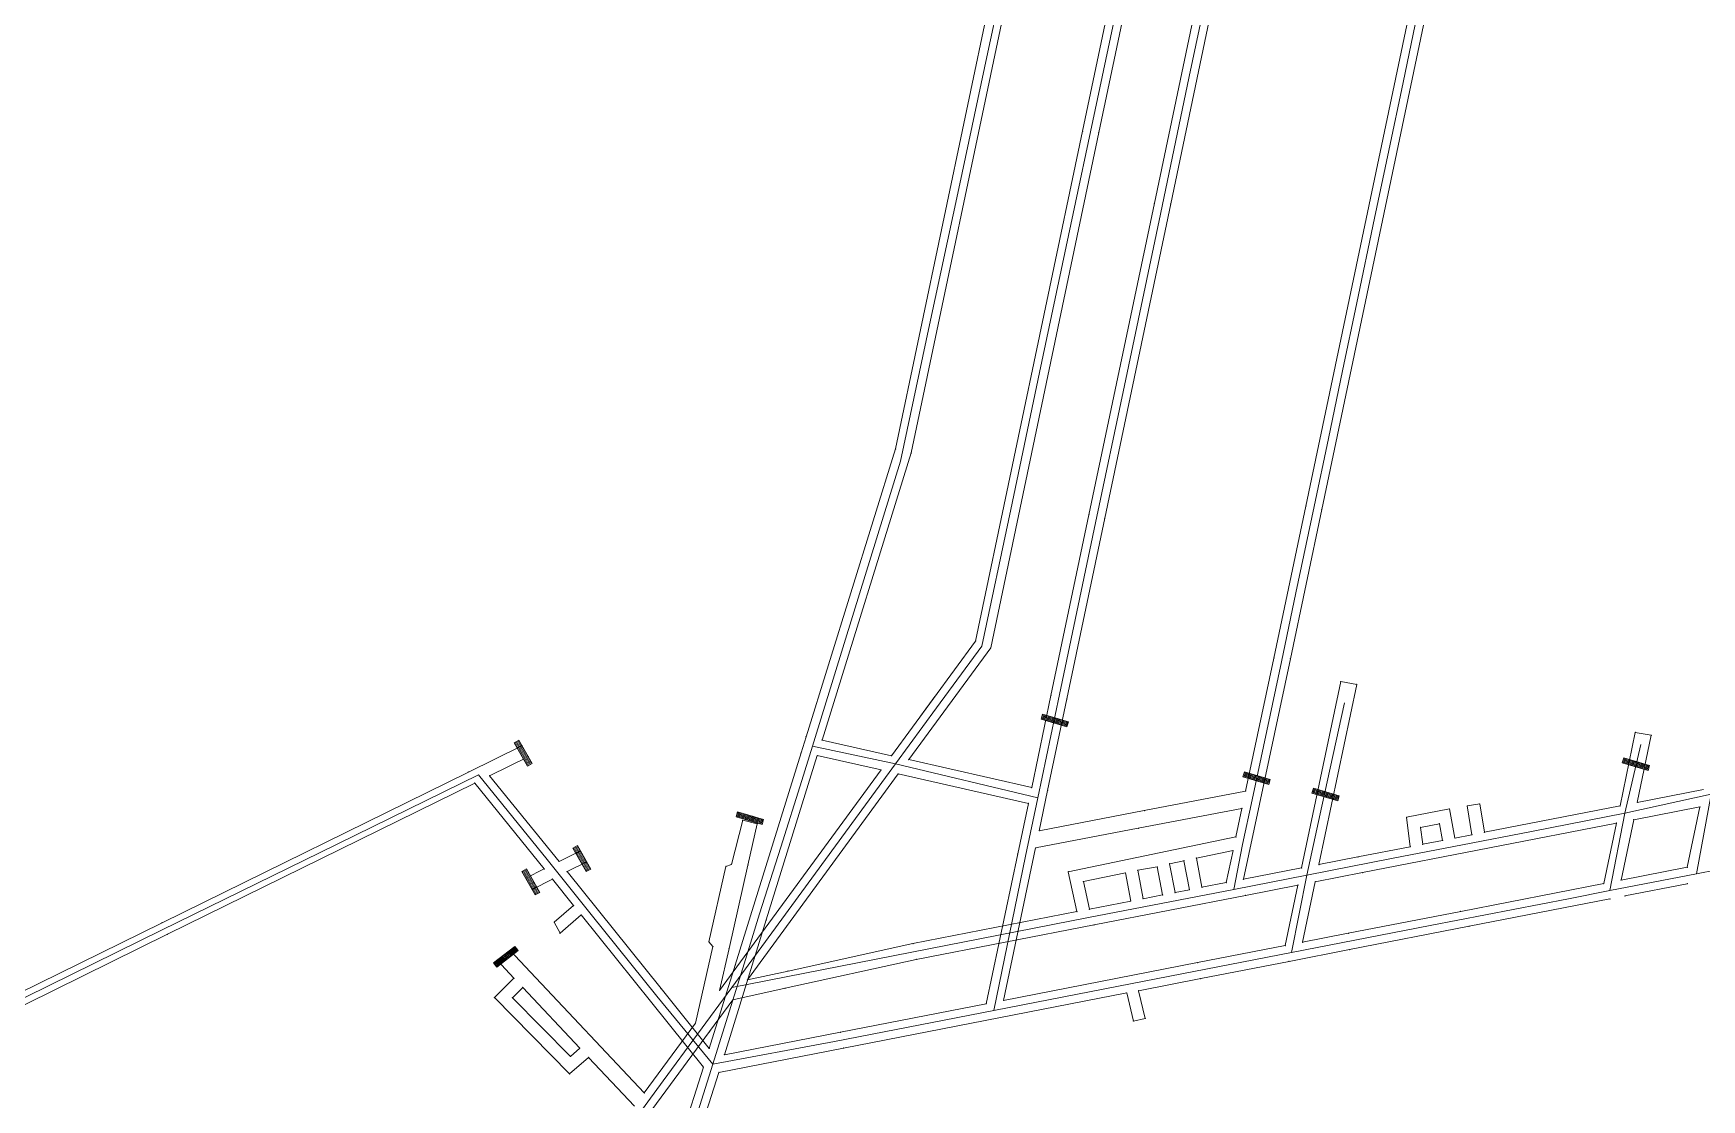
# Model space of a CAD drawing. Header units: metres. Extents: x 452813 to 454404, y 4394134 to 4396509.
# Drawn here: x 453351.8 to 453824.5, y 4395010 to 4395312.1 of the extents above; entities that cross this region are included whole.
import ezdxf

# ---------------------------------------------------------------- set-up
doc = ezdxf.new("R2010")
doc.units = ezdxf.units.M
for name, color, linetype, lineweight in [('BARAJ', 1, 'Continuous', 0), ('GALERI', 240, 'Continuous', 0), ('GEOFENCE', 3, 'Continuous', 0), ('NOKTA', 30, 'Continuous', 0)]:
    doc.layers.add(name, color=color, linetype=linetype, lineweight=lineweight)

msp = doc.modelspace()

# ---------------------------------------------------------------- linework, layer by layer
at = {"layer": 'BARAJ'}
for p, q in [((453637.33, 4395117.79, 836.41), (453637.75, 4395119.23, 836.41)), ((453644.65, 4395115.62, 838.02), (453637.33, 4395117.79, 836.41)), ((453637.85, 4395119.2, 29.73), (453637.4, 4395118.04, 29.73)), ((453638.16, 4395119.11, 29.73), (453637.61, 4395117.71, 29.73)), ((453645.08, 4395117.06, 838.02), (453637.75, 4395119.23, 836.41)), ((453638.46, 4395119.02, 29.73), (453637.92, 4395117.62, 29.73)), ((453638.77, 4395118.93, 29.73), (453638.22, 4395117.53, 29.73)), ((453639.07, 4395118.84, 29.73), (453638.53, 4395117.44, 29.73)), ((453639.38, 4395118.75, 29.73), (453638.83, 4395117.34, 29.73)), ((453639.68, 4395118.66, 29.73), (453639.14, 4395117.25, 29.73)), ((453639.99, 4395118.57, 29.73), (453639.44, 4395117.16, 29.73)), ((453640.29, 4395118.48, 29.73), (453639.75, 4395117.07, 29.73)), ((453640.6, 4395118.38, 29.73), (453640.05, 4395116.98, 29.73)), ((453640.91, 4395118.29, 29.73), (453640.36, 4395116.89, 29.73)), ((453641.21, 4395118.2, 29.73), (453640.67, 4395116.8, 29.73)), ((453641.52, 4395118.11, 29.73), (453640.97, 4395116.71, 29.73)), ((453641.82, 4395118.02, 29.73), (453641.28, 4395116.62, 29.73)), ((453642.13, 4395117.93, 29.73), (453641.58, 4395116.53, 29.73)), ((453642.43, 4395117.84, 29.73), (453641.89, 4395116.44, 29.73)), ((453642.74, 4395117.75, 29.73), (453642.19, 4395116.35, 29.73)), ((453643.04, 4395117.66, 29.73), (453642.5, 4395116.26, 29.73)), ((453643.35, 4395117.57, 29.73), (453642.8, 4395116.17, 29.73)), ((453643.65, 4395117.48, 29.73), (453643.11, 4395116.08, 29.73)), ((453643.96, 4395117.39, 29.73), (453643.41, 4395115.99, 29.73)), ((453644.27, 4395117.3, 29.73), (453643.72, 4395115.9, 29.73)), ((453644.57, 4395117.21, 29.73), (453644.03, 4395115.8, 29.73)), ((453644.88, 4395117.12, 29.73), (453644.33, 4395115.71, 29.73)), ((453644.65, 4395115.62, 838.02), (453645.08, 4395117.06, 838.02)), ((453644.71, 4395115.8, 29.73), (453644.64, 4395115.62, 29.73)), ((453489.29, 4395111.83, 838.02), (453487.99, 4395111.08, 838.02)), ((453489.29, 4395111.83, 838.02), (453487.99, 4395111.08, 838.02)), ((453487.99, 4395111.08, 838.02), (453491.8, 4395104.46, 836.41)), ((453487.99, 4395111.08, 838.02), (453491.8, 4395104.46, 836.41)), ((453488.09, 4395110.9, 29.73), (453489.46, 4395111.54, 29.73)), ((453488.09, 4395110.9, 29.73), (453489.46, 4395111.54, 29.73)), ((453488.25, 4395110.62, 29.73), (453489.61, 4395111.26, 29.73)), ((453488.25, 4395110.62, 29.73), (453489.61, 4395111.26, 29.73)), ((453488.41, 4395110.35, 29.73), (453489.77, 4395110.99, 29.73)), ((453488.41, 4395110.35, 29.73), (453489.77, 4395110.99, 29.73)), ((453488.57, 4395110.07, 29.73), (453489.93, 4395110.71, 29.73)), ((453488.57, 4395110.07, 29.73), (453489.93, 4395110.71, 29.73)), ((453488.73, 4395109.79, 29.73), (453490.09, 4395110.43, 29.73)), ((453488.73, 4395109.79, 29.73), (453490.09, 4395110.43, 29.73)), ((453488.89, 4395109.52, 29.73), (453490.25, 4395110.16, 29.73)), ((453488.89, 4395109.52, 29.73), (453490.25, 4395110.16, 29.73)), ((453489.05, 4395109.24, 29.73), (453490.41, 4395109.88, 29.73)), ((453489.05, 4395109.24, 29.73), (453490.41, 4395109.88, 29.73)), ((453489.12, 4395111.73, 29.73), (453489.3, 4395111.81, 29.73)), ((453489.12, 4395111.73, 29.73), (453489.3, 4395111.81, 29.73)), ((453489.21, 4395108.96, 29.73), (453490.57, 4395109.61, 29.73)), ((453489.21, 4395108.96, 29.73), (453490.57, 4395109.61, 29.73)), ((453489.29, 4395111.83, 838.02), (453493.1, 4395105.21, 836.41)), ((453489.29, 4395111.83, 838.02), (453493.1, 4395105.21, 836.41)), ((453489.37, 4395108.69, 29.73), (453490.73, 4395109.33, 29.73)), ((453489.37, 4395108.69, 29.73), (453490.73, 4395109.33, 29.73)), ((453489.52, 4395108.41, 29.73), (453490.89, 4395109.05, 29.73)), ((453489.52, 4395108.41, 29.73), (453490.89, 4395109.05, 29.73)), ((453489.68, 4395108.14, 29.73), (453491.05, 4395108.78, 29.73)), ((453489.68, 4395108.14, 29.73), (453491.05, 4395108.78, 29.73)), ((453489.84, 4395107.86, 29.73), (453491.2, 4395108.5, 29.73)), ((453489.84, 4395107.86, 29.73), (453491.2, 4395108.5, 29.73)), ((453490, 4395107.58, 29.73), (453491.36, 4395108.22, 29.73)), ((453490, 4395107.58, 29.73), (453491.36, 4395108.22, 29.73)), ((453490.16, 4395107.31, 29.73), (453491.52, 4395107.95, 29.73)), ((453490.16, 4395107.31, 29.73), (453491.52, 4395107.95, 29.73)), ((453490.32, 4395107.03, 29.73), (453491.68, 4395107.67, 29.73)), ((453490.32, 4395107.03, 29.73), (453491.68, 4395107.67, 29.73)), ((453490.48, 4395106.76, 29.73), (453491.84, 4395107.4, 29.73)), ((453490.48, 4395106.76, 29.73), (453491.84, 4395107.4, 29.73)), ((453490.64, 4395106.48, 29.73), (453492, 4395107.12, 29.73)), ((453490.64, 4395106.48, 29.73), (453492, 4395107.12, 29.73)), ((453490.8, 4395106.2, 29.73), (453492.16, 4395106.84, 29.73)), ((453490.8, 4395106.2, 29.73), (453492.16, 4395106.84, 29.73)), ((453490.95, 4395105.93, 29.73), (453492.32, 4395106.57, 29.73)), ((453490.95, 4395105.93, 29.73), (453492.32, 4395106.57, 29.73)), ((453491.11, 4395105.65, 29.73), (453492.48, 4395106.29, 29.73)), ((453491.11, 4395105.65, 29.73), (453492.48, 4395106.29, 29.73)), ((453491.27, 4395105.38, 29.73), (453492.63, 4395106.02, 29.73)), ((453491.27, 4395105.38, 29.73), (453492.63, 4395106.02, 29.73)), ((453491.43, 4395105.1, 29.73), (453492.79, 4395105.74, 29.73)), ((453491.43, 4395105.1, 29.73), (453492.79, 4395105.74, 29.73)), ((453491.59, 4395104.82, 29.73), (453492.95, 4395105.46, 29.73)), ((453491.59, 4395104.82, 29.73), (453492.95, 4395105.46, 29.73)), ((453491.75, 4395104.55, 29.73), (453492.88, 4395105.08, 29.73)), ((453491.75, 4395104.55, 29.73), (453492.88, 4395105.08, 29.73)), ((453493.1, 4395105.21, 836.41), (453491.8, 4395104.46, 836.41)), ((453493.1, 4395105.21, 836.41), (453491.8, 4395104.46, 836.41)), ((453694.47, 4395101.46, 836.41), (453694.9, 4395102.89, 836.41)), ((453695, 4395102.86, 29.73), (453694.55, 4395101.7, 29.73)), ((453695.3, 4395102.77, 29.73), (453694.76, 4395101.37, 29.73)), ((453702.22, 4395100.72, 838.02), (453694.9, 4395102.89, 836.41)), ((453695.61, 4395102.68, 29.73), (453695.06, 4395101.28, 29.73)), ((453695.91, 4395102.59, 29.73), (453695.37, 4395101.19, 29.73)), ((453696.22, 4395102.5, 29.73), (453695.67, 4395101.1, 29.73)), ((453801.98, 4395105.43, 836.41), (453802.4, 4395106.86, 836.41)), ((453809.3, 4395103.25, 838.02), (453801.98, 4395105.43, 836.41)), ((453802.5, 4395106.83, 29.73), (453802.05, 4395105.67, 29.73)), ((453802.81, 4395106.74, 29.73), (453802.26, 4395105.34, 29.73)), ((453809.73, 4395104.69, 838.02), (453802.4, 4395106.86, 836.41)), ((453803.11, 4395106.65, 29.73), (453802.57, 4395105.25, 29.73)), ((453803.42, 4395106.56, 29.73), (453802.87, 4395105.16, 29.73)), ((453803.72, 4395106.47, 29.73), (453803.18, 4395105.07, 29.73)), ((453804.03, 4395106.38, 29.73), (453803.48, 4395104.98, 29.73)), ((453804.33, 4395106.29, 29.73), (453803.79, 4395104.89, 29.73)), ((453804.64, 4395106.2, 29.73), (453804.09, 4395104.8, 29.73)), ((453804.95, 4395106.11, 29.73), (453804.4, 4395104.71, 29.73)), ((453805.25, 4395106.02, 29.73), (453804.7, 4395104.62, 29.73)), ((453805.56, 4395105.93, 29.73), (453805.01, 4395104.53, 29.73)), ((453805.86, 4395105.84, 29.73), (453805.32, 4395104.43, 29.73)), ((453806.17, 4395105.75, 29.73), (453805.62, 4395104.34, 29.73)), ((453806.47, 4395105.66, 29.73), (453805.93, 4395104.25, 29.73)), ((453806.78, 4395105.57, 29.73), (453806.23, 4395104.16, 29.73)), ((453807.08, 4395105.48, 29.73), (453806.54, 4395104.07, 29.73)), ((453807.39, 4395105.38, 29.73), (453806.84, 4395103.98, 29.73)), ((453807.69, 4395105.29, 29.73), (453807.15, 4395103.89, 29.73)), ((453808, 4395105.2, 29.73), (453807.45, 4395103.8, 29.73)), ((453808.3, 4395105.11, 29.73), (453807.76, 4395103.71, 29.73)), ((453808.61, 4395105.02, 29.73), (453808.06, 4395103.62, 29.73)), ((453808.92, 4395104.93, 29.73), (453808.37, 4395103.53, 29.73)), ((453809.22, 4395104.84, 29.73), (453808.68, 4395103.44, 29.73)), ((453809.53, 4395104.75, 29.73), (453808.98, 4395103.35, 29.73)), ((453809.36, 4395103.44, 29.73), (453809.29, 4395103.26, 29.73)), ((453809.3, 4395103.25, 838.02), (453809.73, 4395104.69, 838.02)), ((453701.8, 4395099.28, 838.02), (453694.47, 4395101.46, 836.41)), ((453696.52, 4395102.41, 29.73), (453695.98, 4395101.01, 29.73)), ((453696.83, 4395102.32, 29.73), (453696.28, 4395100.92, 29.73)), ((453697.14, 4395102.23, 29.73), (453696.59, 4395100.83, 29.73)), ((453697.44, 4395102.14, 29.73), (453696.89, 4395100.74, 29.73)), ((453697.75, 4395102.05, 29.73), (453697.2, 4395100.65, 29.73)), ((453698.05, 4395101.96, 29.73), (453697.51, 4395100.56, 29.73)), ((453698.36, 4395101.87, 29.73), (453697.81, 4395100.46, 29.73)), ((453698.66, 4395101.78, 29.73), (453698.12, 4395100.37, 29.73)), ((453698.97, 4395101.69, 29.73), (453698.42, 4395100.28, 29.73)), ((453699.27, 4395101.6, 29.73), (453698.73, 4395100.19, 29.73)), ((453699.58, 4395101.51, 29.73), (453699.03, 4395100.1, 29.73)), ((453699.88, 4395101.41, 29.73), (453699.34, 4395100.01, 29.73)), ((453700.19, 4395101.32, 29.73), (453699.64, 4395099.92, 29.73)), ((453700.49, 4395101.23, 29.73), (453699.95, 4395099.83, 29.73)), ((453700.8, 4395101.14, 29.73), (453700.25, 4395099.74, 29.73)), ((453701.11, 4395101.05, 29.73), (453700.56, 4395099.65, 29.73)), ((453701.41, 4395100.96, 29.73), (453700.87, 4395099.56, 29.73)), ((453701.72, 4395100.87, 29.73), (453701.17, 4395099.47, 29.73)), ((453702.02, 4395100.78, 29.73), (453701.48, 4395099.38, 29.73)), ((453701.85, 4395099.47, 29.73), (453701.78, 4395099.29, 29.73)), ((453701.8, 4395099.28, 838.02), (453702.22, 4395100.72, 838.02)), ((453714.04, 4395096.8, 836.41), (453714.47, 4395098.24, 836.41)), ((453714.57, 4395098.21, 29.73), (453714.12, 4395097.05, 29.73)), ((453714.88, 4395098.12, 29.73), (453714.33, 4395096.72, 29.73)), ((453721.8, 4395096.07, 838.02), (453714.47, 4395098.24, 836.41)), ((453715.18, 4395098.03, 29.73), (453714.63, 4395096.63, 29.73)), ((453715.49, 4395097.94, 29.73), (453714.94, 4395096.54, 29.73)), ((453715.79, 4395097.85, 29.73), (453715.25, 4395096.45, 29.73)), ((453721.37, 4395094.63, 838.02), (453714.04, 4395096.8, 836.41)), ((453716.1, 4395097.76, 29.73), (453715.55, 4395096.36, 29.73)), ((453716.4, 4395097.67, 29.73), (453715.86, 4395096.27, 29.73)), ((453716.71, 4395097.58, 29.73), (453716.16, 4395096.18, 29.73)), ((453717.01, 4395097.49, 29.73), (453716.47, 4395096.09, 29.73)), ((453717.32, 4395097.4, 29.73), (453716.77, 4395096, 29.73)), ((453717.62, 4395097.31, 29.73), (453717.08, 4395095.9, 29.73)), ((453717.93, 4395097.22, 29.73), (453717.38, 4395095.81, 29.73)), ((453718.24, 4395097.13, 29.73), (453717.69, 4395095.72, 29.73)), ((453718.54, 4395097.04, 29.73), (453717.99, 4395095.63, 29.73)), ((453718.85, 4395096.94, 29.73), (453718.3, 4395095.54, 29.73)), ((453719.15, 4395096.85, 29.73), (453718.61, 4395095.45, 29.73)), ((453719.46, 4395096.76, 29.73), (453718.91, 4395095.36, 29.73)), ((453719.76, 4395096.67, 29.73), (453719.22, 4395095.27, 29.73)), ((453720.07, 4395096.58, 29.73), (453719.52, 4395095.18, 29.73)), ((453720.37, 4395096.49, 29.73), (453719.83, 4395095.09, 29.73)), ((453720.68, 4395096.4, 29.73), (453720.13, 4395095, 29.73)), ((453720.98, 4395096.31, 29.73), (453720.44, 4395094.91, 29.73)), ((453721.29, 4395096.22, 29.73), (453720.74, 4395094.82, 29.73)), ((453721.59, 4395096.13, 29.73), (453721.05, 4395094.73, 29.73)), ((453721.42, 4395094.82, 29.73), (453721.35, 4395094.64, 29.73)), ((453721.37, 4395094.63, 838.02), (453721.8, 4395096.07, 838.02)), ((453550.91, 4395090.12, 836.41), (453551.33, 4395091.55, 836.41)), ((453558.23, 4395087.94, 838.02), (453550.91, 4395090.12, 836.41)), ((453551.43, 4395091.53, 29.73), (453550.98, 4395090.37, 29.73)), ((453551.74, 4395091.44, 29.73), (453551.19, 4395090.03, 29.73)), ((453558.66, 4395089.38, 838.02), (453551.33, 4395091.55, 836.41)), ((453552.04, 4395091.34, 29.73), (453551.5, 4395089.94, 29.73)), ((453552.35, 4395091.25, 29.73), (453551.8, 4395089.85, 29.73)), ((453552.65, 4395091.16, 29.73), (453552.11, 4395089.76, 29.73)), ((453552.96, 4395091.07, 29.73), (453552.41, 4395089.67, 29.73)), ((453553.26, 4395090.98, 29.73), (453552.72, 4395089.58, 29.73)), ((453553.57, 4395090.89, 29.73), (453553.02, 4395089.49, 29.73)), ((453553.87, 4395090.8, 29.73), (453553.33, 4395089.4, 29.73)), ((453554.18, 4395090.71, 29.73), (453553.63, 4395089.31, 29.73)), ((453554.48, 4395090.62, 29.73), (453553.94, 4395089.22, 29.73)), ((453554.79, 4395090.53, 29.73), (453554.24, 4395089.13, 29.73)), ((453555.1, 4395090.44, 29.73), (453554.55, 4395089.04, 29.73)), ((453555.4, 4395090.35, 29.73), (453554.86, 4395088.95, 29.73)), ((453555.71, 4395090.26, 29.73), (453555.16, 4395088.85, 29.73)), ((453556.01, 4395090.17, 29.73), (453555.47, 4395088.76, 29.73)), ((453556.32, 4395090.08, 29.73), (453555.77, 4395088.67, 29.73)), ((453556.62, 4395089.99, 29.73), (453556.08, 4395088.58, 29.73)), ((453556.93, 4395089.9, 29.73), (453556.38, 4395088.49, 29.73)), ((453557.23, 4395089.8, 29.73), (453556.69, 4395088.4, 29.73)), ((453557.54, 4395089.71, 29.73), (453556.99, 4395088.31, 29.73)), ((453557.84, 4395089.62, 29.73), (453557.3, 4395088.22, 29.73)), ((453558.15, 4395089.53, 29.73), (453557.6, 4395088.13, 29.73)), ((453558.46, 4395089.44, 29.73), (453557.91, 4395088.04, 29.73)), ((453558.23, 4395087.94, 838.02), (453558.66, 4395089.38, 838.02)), ((453558.28, 4395088.13, 29.73), (453558.21, 4395087.95, 29.73)), ((453505.94, 4395081.95, 838.02), (453504.64, 4395081.2, 838.02)), ((453505.94, 4395081.95, 838.02), (453504.64, 4395081.2, 838.02)), ((453504.64, 4395081.2, 838.02), (453508.45, 4395074.58, 836.41)), ((453504.64, 4395081.2, 838.02), (453508.45, 4395074.58, 836.41)), ((453504.75, 4395081.02, 29.73), (453506.11, 4395081.66, 29.73)), ((453504.75, 4395081.02, 29.73), (453506.11, 4395081.66, 29.73)), ((453504.91, 4395080.74, 29.73), (453506.27, 4395081.38, 29.73)), ((453504.91, 4395080.74, 29.73), (453506.27, 4395081.38, 29.73)), ((453505.06, 4395080.47, 29.73), (453506.43, 4395081.11, 29.73)), ((453505.06, 4395080.47, 29.73), (453506.43, 4395081.11, 29.73)), ((453505.22, 4395080.19, 29.73), (453506.59, 4395080.83, 29.73)), ((453505.22, 4395080.19, 29.73), (453506.59, 4395080.83, 29.73)), ((453505.38, 4395079.92, 29.73), (453506.74, 4395080.56, 29.73)), ((453505.38, 4395079.92, 29.73), (453506.74, 4395080.56, 29.73)), ((453505.54, 4395079.64, 29.73), (453506.9, 4395080.28, 29.73)), ((453505.54, 4395079.64, 29.73), (453506.9, 4395080.28, 29.73)), ((453505.7, 4395079.36, 29.73), (453507.06, 4395080, 29.73)), ((453505.7, 4395079.36, 29.73), (453507.06, 4395080, 29.73)), ((453505.78, 4395081.86, 29.73), (453505.95, 4395081.94, 29.73)), ((453505.78, 4395081.86, 29.73), (453505.95, 4395081.94, 29.73)), ((453505.86, 4395079.09, 29.73), (453507.22, 4395079.73, 29.73)), ((453505.86, 4395079.09, 29.73), (453507.22, 4395079.73, 29.73)), ((453505.94, 4395081.95, 838.02), (453509.75, 4395075.33, 836.41)), ((453505.94, 4395081.95, 838.02), (453509.75, 4395075.33, 836.41)), ((453506.02, 4395078.81, 29.73), (453507.38, 4395079.45, 29.73)), ((453506.02, 4395078.81, 29.73), (453507.38, 4395079.45, 29.73)), ((453506.18, 4395078.54, 29.73), (453507.54, 4395079.18, 29.73)), ((453506.18, 4395078.54, 29.73), (453507.54, 4395079.18, 29.73)), ((453506.34, 4395078.26, 29.73), (453507.7, 4395078.9, 29.73)), ((453506.34, 4395078.26, 29.73), (453507.7, 4395078.9, 29.73)), ((453491.49, 4395075.34, 838.02), (453490.19, 4395074.59, 838.02)), ((453491.49, 4395075.34, 838.02), (453490.19, 4395074.59, 838.02)), ((453490.19, 4395074.59, 838.02), (453494, 4395067.97, 836.41)), ((453490.19, 4395074.59, 838.02), (453494, 4395067.97, 836.41)), ((453490.3, 4395074.41, 29.73), (453491.66, 4395075.05, 29.73)), ((453490.3, 4395074.41, 29.73), (453491.66, 4395075.05, 29.73)), ((453490.46, 4395074.13, 29.73), (453491.82, 4395074.77, 29.73)), ((453490.46, 4395074.13, 29.73), (453491.82, 4395074.77, 29.73)), ((453490.62, 4395073.86, 29.73), (453491.98, 4395074.5, 29.73)), ((453490.62, 4395073.86, 29.73), (453491.98, 4395074.5, 29.73)), ((453490.77, 4395073.58, 29.73), (453492.14, 4395074.22, 29.73)), ((453490.77, 4395073.58, 29.73), (453492.14, 4395074.22, 29.73)), ((453491.33, 4395075.24, 29.73), (453491.5, 4395075.32, 29.73)), ((453491.33, 4395075.24, 29.73), (453491.5, 4395075.32, 29.73)), ((453491.49, 4395075.34, 838.02), (453495.3, 4395068.72, 836.41)), ((453491.49, 4395075.34, 838.02), (453495.3, 4395068.72, 836.41)), ((453506.49, 4395077.98, 29.73), (453507.86, 4395078.62, 29.73)), ((453506.49, 4395077.98, 29.73), (453507.86, 4395078.62, 29.73)), ((453506.65, 4395077.71, 29.73), (453508.02, 4395078.35, 29.73)), ((453506.65, 4395077.71, 29.73), (453508.02, 4395078.35, 29.73)), ((453506.81, 4395077.43, 29.73), (453508.17, 4395078.07, 29.73)), ((453506.81, 4395077.43, 29.73), (453508.17, 4395078.07, 29.73)), ((453506.97, 4395077.15, 29.73), (453508.33, 4395077.8, 29.73)), ((453506.97, 4395077.15, 29.73), (453508.33, 4395077.8, 29.73)), ((453507.13, 4395076.88, 29.73), (453508.49, 4395077.52, 29.73)), ((453507.13, 4395076.88, 29.73), (453508.49, 4395077.52, 29.73)), ((453507.29, 4395076.6, 29.73), (453508.65, 4395077.24, 29.73)), ((453507.29, 4395076.6, 29.73), (453508.65, 4395077.24, 29.73)), ((453507.45, 4395076.33, 29.73), (453508.81, 4395076.97, 29.73)), ((453507.45, 4395076.33, 29.73), (453508.81, 4395076.97, 29.73)), ((453507.61, 4395076.05, 29.73), (453508.97, 4395076.69, 29.73)), ((453507.61, 4395076.05, 29.73), (453508.97, 4395076.69, 29.73)), ((453507.77, 4395075.77, 29.73), (453509.13, 4395076.41, 29.73)), ((453507.77, 4395075.77, 29.73), (453509.13, 4395076.41, 29.73)), ((453507.93, 4395075.5, 29.73), (453509.29, 4395076.14, 29.73)), ((453507.93, 4395075.5, 29.73), (453509.29, 4395076.14, 29.73)), ((453508.08, 4395075.22, 29.73), (453509.45, 4395075.86, 29.73)), ((453508.08, 4395075.22, 29.73), (453509.45, 4395075.86, 29.73)), ((453508.24, 4395074.95, 29.73), (453509.61, 4395075.59, 29.73)), ((453508.24, 4395074.95, 29.73), (453509.61, 4395075.59, 29.73)), ((453508.4, 4395074.67, 29.73), (453509.53, 4395075.2, 29.73)), ((453508.4, 4395074.67, 29.73), (453509.53, 4395075.2, 29.73)), ((453509.75, 4395075.33, 836.41), (453508.45, 4395074.58, 836.41)), ((453509.75, 4395075.33, 836.41), (453508.45, 4395074.58, 836.41)), ((453490.93, 4395073.3, 29.73), (453492.3, 4395073.94, 29.73)), ((453490.93, 4395073.3, 29.73), (453492.3, 4395073.94, 29.73)), ((453491.09, 4395073.03, 29.73), (453492.45, 4395073.67, 29.73)), ((453491.09, 4395073.03, 29.73), (453492.45, 4395073.67, 29.73)), ((453491.25, 4395072.75, 29.73), (453492.61, 4395073.39, 29.73)), ((453491.25, 4395072.75, 29.73), (453492.61, 4395073.39, 29.73)), ((453491.41, 4395072.48, 29.73), (453492.77, 4395073.12, 29.73)), ((453491.41, 4395072.48, 29.73), (453492.77, 4395073.12, 29.73)), ((453491.57, 4395072.2, 29.73), (453492.93, 4395072.84, 29.73)), ((453491.57, 4395072.2, 29.73), (453492.93, 4395072.84, 29.73)), ((453491.73, 4395071.92, 29.73), (453493.09, 4395072.56, 29.73)), ((453491.73, 4395071.92, 29.73), (453493.09, 4395072.56, 29.73)), ((453491.89, 4395071.65, 29.73), (453493.25, 4395072.29, 29.73)), ((453491.89, 4395071.65, 29.73), (453493.25, 4395072.29, 29.73)), ((453492.05, 4395071.37, 29.73), (453493.41, 4395072.01, 29.73)), ((453492.05, 4395071.37, 29.73), (453493.41, 4395072.01, 29.73)), ((453492.21, 4395071.1, 29.73), (453493.57, 4395071.74, 29.73)), ((453492.21, 4395071.1, 29.73), (453493.57, 4395071.74, 29.73)), ((453492.36, 4395070.82, 29.73), (453493.73, 4395071.46, 29.73)), ((453492.36, 4395070.82, 29.73), (453493.73, 4395071.46, 29.73)), ((453492.52, 4395070.54, 29.73), (453493.89, 4395071.18, 29.73)), ((453492.52, 4395070.54, 29.73), (453493.89, 4395071.18, 29.73)), ((453492.68, 4395070.27, 29.73), (453494.04, 4395070.91, 29.73)), ((453492.68, 4395070.27, 29.73), (453494.04, 4395070.91, 29.73)), ((453492.84, 4395069.99, 29.73), (453494.2, 4395070.63, 29.73)), ((453492.84, 4395069.99, 29.73), (453494.2, 4395070.63, 29.73)), ((453493, 4395069.71, 29.73), (453494.36, 4395070.35, 29.73)), ((453493, 4395069.71, 29.73), (453494.36, 4395070.35, 29.73)), ((453493.16, 4395069.44, 29.73), (453494.52, 4395070.08, 29.73)), ((453493.16, 4395069.44, 29.73), (453494.52, 4395070.08, 29.73)), ((453493.32, 4395069.16, 29.73), (453494.68, 4395069.8, 29.73)), ((453493.32, 4395069.16, 29.73), (453494.68, 4395069.8, 29.73)), ((453493.48, 4395068.89, 29.73), (453494.84, 4395069.53, 29.73)), ((453493.48, 4395068.89, 29.73), (453494.84, 4395069.53, 29.73)), ((453493.64, 4395068.61, 29.73), (453495, 4395069.25, 29.73)), ((453493.64, 4395068.61, 29.73), (453495, 4395069.25, 29.73)), ((453493.79, 4395068.33, 29.73), (453495.16, 4395068.97, 29.73)), ((453493.79, 4395068.33, 29.73), (453495.16, 4395068.97, 29.73)), ((453493.95, 4395068.06, 29.73), (453495.08, 4395068.59, 29.73)), ((453493.95, 4395068.06, 29.73), (453495.08, 4395068.59, 29.73)), ((453495.3, 4395068.72, 836.41), (453494, 4395067.97, 836.41)), ((453495.3, 4395068.72, 836.41), (453494, 4395067.97, 836.41)), ((453482.19, 4395048.71, 838.02), (453488.22, 4395053.41, 836.41)), ((453482.19, 4395048.71, 838.02), (453488.22, 4395053.41, 836.41)), ((453482.19, 4395048.71, 838.02), (453488.22, 4395053.41, 836.41)), ((453483.11, 4395047.53, 838.02), (453489.14, 4395052.22, 836.41)), ((453483.11, 4395047.53, 838.02), (453489.14, 4395052.22, 836.41)), ((453483.11, 4395047.53, 838.02), (453489.14, 4395052.22, 836.41)), ((453485.54, 4395049.42, 29.73), (453484.72, 4395050.68, 29.73)), ((453485.54, 4395049.42, 29.73), (453484.72, 4395050.68, 29.73)), ((453485.54, 4395049.42, 29.73), (453484.72, 4395050.68, 29.73)), ((453485.79, 4395049.62, 29.73), (453484.97, 4395050.88, 29.73)), ((453485.79, 4395049.62, 29.73), (453484.97, 4395050.88, 29.73)), ((453485.79, 4395049.62, 29.73), (453484.97, 4395050.88, 29.73)), ((453486.04, 4395049.81, 29.73), (453485.22, 4395051.07, 29.73)), ((453486.04, 4395049.81, 29.73), (453485.22, 4395051.07, 29.73)), ((453486.04, 4395049.81, 29.73), (453485.22, 4395051.07, 29.73)), ((453486.29, 4395050.01, 29.73), (453485.47, 4395051.27, 29.73)), ((453486.29, 4395050.01, 29.73), (453485.47, 4395051.27, 29.73)), ((453486.29, 4395050.01, 29.73), (453485.47, 4395051.27, 29.73)), ((453486.54, 4395050.2, 29.73), (453485.72, 4395051.46, 29.73)), ((453486.54, 4395050.2, 29.73), (453485.72, 4395051.46, 29.73)), ((453486.54, 4395050.2, 29.73), (453485.72, 4395051.46, 29.73)), ((453486.8, 4395050.4, 29.73), (453485.97, 4395051.66, 29.73)), ((453486.8, 4395050.4, 29.73), (453485.97, 4395051.66, 29.73)), ((453486.8, 4395050.4, 29.73), (453485.97, 4395051.66, 29.73)), ((453487.05, 4395050.59, 29.73), (453486.22, 4395051.85, 29.73)), ((453487.05, 4395050.59, 29.73), (453486.22, 4395051.85, 29.73)), ((453487.05, 4395050.59, 29.73), (453486.22, 4395051.85, 29.73)), ((453487.3, 4395050.79, 29.73), (453486.48, 4395052.05, 29.73)), ((453487.3, 4395050.79, 29.73), (453486.48, 4395052.05, 29.73)), ((453487.3, 4395050.79, 29.73), (453486.48, 4395052.05, 29.73)), ((453487.55, 4395050.99, 29.73), (453486.73, 4395052.25, 29.73)), ((453487.55, 4395050.99, 29.73), (453486.73, 4395052.25, 29.73)), ((453487.55, 4395050.99, 29.73), (453486.73, 4395052.25, 29.73)), ((453487.8, 4395051.18, 29.73), (453486.98, 4395052.44, 29.73)), ((453487.8, 4395051.18, 29.73), (453486.98, 4395052.44, 29.73)), ((453487.8, 4395051.18, 29.73), (453486.98, 4395052.44, 29.73)), ((453488.05, 4395051.38, 29.73), (453487.23, 4395052.64, 29.73)), ((453488.05, 4395051.38, 29.73), (453487.23, 4395052.64, 29.73)), ((453488.05, 4395051.38, 29.73), (453487.23, 4395052.64, 29.73)), ((453488.3, 4395051.57, 29.73), (453487.48, 4395052.83, 29.73)), ((453488.3, 4395051.57, 29.73), (453487.48, 4395052.83, 29.73)), ((453488.3, 4395051.57, 29.73), (453487.48, 4395052.83, 29.73)), ((453488.56, 4395051.77, 29.73), (453487.73, 4395053.03, 29.73)), ((453488.56, 4395051.77, 29.73), (453487.73, 4395053.03, 29.73)), ((453488.56, 4395051.77, 29.73), (453487.73, 4395053.03, 29.73)), ((453488.81, 4395051.97, 29.73), (453487.98, 4395053.23, 29.73)), ((453488.81, 4395051.97, 29.73), (453487.98, 4395053.23, 29.73)), ((453488.81, 4395051.97, 29.73), (453487.98, 4395053.23, 29.73)), ((453488.22, 4395053.41, 836.41), (453489.14, 4395052.22, 836.41)), ((453488.22, 4395053.41, 836.41), (453489.14, 4395052.22, 836.41)), ((453488.22, 4395053.41, 836.41), (453489.14, 4395052.22, 836.41)), ((453489.06, 4395052.16, 29.73), (453488.38, 4395053.2, 29.73)), ((453489.06, 4395052.16, 29.73), (453488.38, 4395053.2, 29.73)), ((453489.06, 4395052.16, 29.73), (453488.38, 4395053.2, 29.73)), ((453482.19, 4395048.71, 838.02), (453483.11, 4395047.53, 838.02)), ((453482.19, 4395048.71, 838.02), (453483.11, 4395047.53, 838.02)), ((453482.19, 4395048.71, 838.02), (453483.11, 4395047.53, 838.02)), ((453482.31, 4395048.56, 29.73), (453482.2, 4395048.72, 29.73)), ((453482.31, 4395048.56, 29.73), (453482.2, 4395048.72, 29.73)), ((453482.31, 4395048.56, 29.73), (453482.2, 4395048.72, 29.73)), ((453483.28, 4395047.66, 29.73), (453482.45, 4395048.92, 29.73)), ((453483.28, 4395047.66, 29.73), (453482.45, 4395048.92, 29.73)), ((453483.28, 4395047.66, 29.73), (453482.45, 4395048.92, 29.73)), ((453483.53, 4395047.85, 29.73), (453482.71, 4395049.11, 29.73)), ((453483.53, 4395047.85, 29.73), (453482.71, 4395049.11, 29.73)), ((453483.53, 4395047.85, 29.73), (453482.71, 4395049.11, 29.73)), ((453483.78, 4395048.05, 29.73), (453482.96, 4395049.31, 29.73)), ((453483.78, 4395048.05, 29.73), (453482.96, 4395049.31, 29.73)), ((453483.78, 4395048.05, 29.73), (453482.96, 4395049.31, 29.73)), ((453484.03, 4395048.25, 29.73), (453483.21, 4395049.51, 29.73)), ((453484.03, 4395048.25, 29.73), (453483.21, 4395049.51, 29.73)), ((453484.03, 4395048.25, 29.73), (453483.21, 4395049.51, 29.73)), ((453484.28, 4395048.44, 29.73), (453483.46, 4395049.7, 29.73)), ((453484.28, 4395048.44, 29.73), (453483.46, 4395049.7, 29.73)), ((453484.28, 4395048.44, 29.73), (453483.46, 4395049.7, 29.73)), ((453484.53, 4395048.64, 29.73), (453483.71, 4395049.9, 29.73)), ((453484.53, 4395048.64, 29.73), (453483.71, 4395049.9, 29.73)), ((453484.53, 4395048.64, 29.73), (453483.71, 4395049.9, 29.73)), ((453484.79, 4395048.83, 29.73), (453483.96, 4395050.09, 29.73)), ((453484.79, 4395048.83, 29.73), (453483.96, 4395050.09, 29.73)), ((453484.79, 4395048.83, 29.73), (453483.96, 4395050.09, 29.73)), ((453485.04, 4395049.03, 29.73), (453484.21, 4395050.29, 29.73)), ((453485.04, 4395049.03, 29.73), (453484.21, 4395050.29, 29.73)), ((453485.04, 4395049.03, 29.73), (453484.21, 4395050.29, 29.73)), ((453485.29, 4395049.22, 29.73), (453484.46, 4395050.48, 29.73)), ((453485.29, 4395049.22, 29.73), (453484.46, 4395050.48, 29.73)), ((453485.29, 4395049.22, 29.73), (453484.46, 4395050.48, 29.73))]:
    msp.add_line(p, q, dxfattribs=at)
at = {"layer": 'GALERI'}
for p, q in [((453691.34, 4395368.48, 745.35), (453669.4, 4395263.95, 755.18)), ((453674.06, 4395263.76, 755.18), (453695.84, 4395367.53, 745.35)), ((453629.64, 4395354.17, 732.21), (453596.09, 4395194.36, 758.42)), ((453600.54, 4395193.21, 758.42), (453633.57, 4395350.53, 732.21)), ((453661.78, 4395344.93, 732.54), (453649.05, 4395284.31, 740.54)), ((453653.67, 4395283.95, 740.54), (453666.78, 4395346.39, 732.54)), ((453746.05, 4395338.75, 745.01), (453712.33, 4395178.13, 776.83)), ((453716.83, 4395177.19, 776.83), (453750.55, 4395337.81, 745.01)), ((453649.05, 4395284.31, 740.54), (453618.73, 4395139.9, 761.03)), ((453623.03, 4395137.98, 761.03), (453653.67, 4395283.95, 740.54)), ((453669.4, 4395263.95, 755.18), (453650.86, 4395175.67, 765.87)), ((453655.36, 4395174.72, 765.87), (453674.06, 4395263.76, 755.18)), ((453596.09, 4395194.36, 758.42), (453570.74, 4395112.78, 767.42)), ((453575.27, 4395111.87, 767.42), (453600.54, 4395193.21, 758.42)), ((453712.33, 4395178.13, 776.83), (453703.29, 4395135.1, 777.37)), ((453650.86, 4395175.67, 765.87), (453640.11, 4395124.44, 771.72)), ((453644.61, 4395123.5, 771.72), (453655.36, 4395174.72, 765.87)), ((453707.95, 4395134.88, 777.37), (453716.83, 4395177.19, 776.83)), ((453618.73, 4395139.9, 761.03), (453594.91, 4395107.43, 768.52)), ((453599.8, 4395106.32, 768.52), (453623.03, 4395137.98, 761.03)), ((453694.66, 4395072.44, 781.5), (453707.95, 4395134.88, 777.37)), ((453703.29, 4395135.1, 777.37), (453695.27, 4395097.4, 778.81)), ((453722.2, 4395128.41, 780.1), (453711.12, 4395075.65, 781.3)), ((453716.02, 4395076.6, 781.16), (453726.73, 4395127.62, 780.1)), ((453726.73, 4395127.62, 780.1), (453722.2, 4395128.41, 780.1)), ((453607.2, 4395124.18, 747.9), (453603.1, 4395118.6, 747.9)), ((453640.11, 4395124.44, 771.72), (453634.64, 4395098.41, 774.35)), ((453639.17, 4395097.57, 774.36), (453644.61, 4395123.5, 771.72)), ((453570.74, 4395112.78, 767.42), (453569.32, 4395108.21, 767.8)), ((453805.66, 4395114.01, 776.2), (453801.35, 4395093.21, 776.35)), ((453805.66, 4395114.01, 776.2), (453810.19, 4395113.22, 776.2)), ((453810.19, 4395113.22, 776.2), (453806.24, 4395094.17, 776.24)), ((453490.19, 4395110.27, 771.41), (453475.02, 4395102.8, 776.2)), ((453569.32, 4395108.21, 767.8), (453550.65, 4395048.13, 776.75)), ((453559.43, 4395060.89, 775.04), (453573.9, 4395107.46, 767.8)), ((453573.9, 4395107.46, 767.8), (453591.95, 4395103.38, 768.97)), ((453594.91, 4395107.43, 768.52), (453575.27, 4395111.87, 767.42)), ((453475.02, 4395102.8, 776.2), (453388.24, 4395060.1, 778.15)), ((453491.99, 4395107.14, 770.87), (453481.06, 4395101.76, 776.2)), ((453591.95, 4395103.38, 768.97), (453546.2, 4395040.93, 785.18)), ((453634.64, 4395098.41, 774.35), (453599.8, 4395106.32, 768.52)), ((453389.77, 4395056.84, 778.15), (453476.83, 4395099.68, 776.2)), ((453476.83, 4395099.68, 776.2), (453496.51, 4395075.34, 774.1)), ((453481.06, 4395101.76, 776.2), (453500.71, 4395077.46, 774.1)), ((453554.08, 4395043.89, 785.05), (453596.84, 4395102.28, 768.97)), ((453633.7, 4395093.9, 774.35), (453596.84, 4395102.28, 768.97)), ((453806.24, 4395094.17, 776.24), (453825.03, 4395097.83, 775.45)), ((453630.7, 4395079.61, 775.23), (453633.7, 4395093.9, 774.35)), ((453636.78, 4395086.17, 775.25), (453639.17, 4395097.57, 774.36)), ((453695.27, 4395097.4, 778.81), (453666.52, 4395091.88, 777.63)), ((453758.06, 4395093.21, 779.35), (453761.62, 4395093.77, 779.24)), ((453759.4, 4395085.05, 779.38), (453758.06, 4395093.21, 779.35)), ((453761.62, 4395093.77, 779.24), (453762.94, 4395085.74, 779.23)), ((453762.94, 4395085.74, 779.23), (453801.35, 4395093.21, 776.35)), ((453552.77, 4395089.16, 784.4), (453549.57, 4395076.61, 784.45)), ((453556.87, 4395088.13, 784.4), (453552.77, 4395089.16, 784.4)), ((453666.52, 4395091.88, 777.63), (453636.78, 4395086.17, 775.25)), ((453664.85, 4395086.87, 777.63), (453694.23, 4395092.51, 778.82)), ((453694.23, 4395092.51, 778.82), (453692.51, 4395084.42, 779.1)), ((453728.39, 4395074.32, 780.16), (453800.34, 4395088.33, 776.35)), ((453740.85, 4395090.01, 779.8), (453753.03, 4395092.36, 779.6)), ((453741.89, 4395081.64, 779.8), (453740.85, 4395090.01, 779.8)), ((453753.03, 4395092.36, 779.6), (453754.59, 4395084.11, 779.6)), ((453800.34, 4395088.33, 776.35), (453796.75, 4395071.21, 776.93)), ((453805.23, 4395089.28, 776.24), (453801.65, 4395072.17, 776.88)), ((453824, 4395092.94, 775.45), (453805.23, 4395089.28, 776.24)), ((453820.41, 4395075.82, 776.58), (453824, 4395092.94, 775.45)), ((453554.25, 4395076.44, 784.45), (453556.87, 4395088.13, 784.4)), ((453635.75, 4395081.29, 775.23), (453664.85, 4395086.87, 777.63)), ((453692.51, 4395084.42, 779.1), (453645.01, 4395074.54, 782.96)), ((453744.84, 4395087.12, 779.7), (453750.16, 4395088.14, 779.69)), ((453745.43, 4395082.33, 779.75), (453744.84, 4395087.12, 779.7)), ((453750.16, 4395088.14, 779.69), (453751.05, 4395083.42, 779.65)), ((453754.59, 4395084.11, 779.6), (453759.4, 4395085.05, 779.38)), ((453500.71, 4395077.46, 774.1), (453506.78, 4395080.5, 771.46)), ((453621.78, 4395037.14, 781.19), (453630.7, 4395079.61, 775.23)), ((453626.68, 4395038.09, 781.19), (453635.75, 4395081.29, 775.23)), ((453681.3, 4395078.41, 782.3), (453691.69, 4395080.57, 779.15)), ((453691.69, 4395080.57, 779.15), (453689.76, 4395071.49, 781.52)), ((453741.89, 4395081.64, 779.8), (453727.08, 4395078.75, 780.16)), ((453751.05, 4395083.42, 779.65), (453745.43, 4395082.33, 779.75)), ((453496.51, 4395075.34, 774.1), (453491.29, 4395072.69, 780.76)), ((453508.57, 4395077.38, 771.36), (453503.02, 4395074.59, 774.05)), ((453503.02, 4395074.59, 774.05), (453529.65, 4395041.46, 779.6)), ((453548.01, 4395076.08, 784.51), (453543.17, 4395054.72, 784.79)), ((453549.57, 4395076.61, 784.45), (453548.01, 4395076.08, 784.51)), ((453548.89, 4395052.79, 784.85), (453554.25, 4395076.44, 784.45)), ((453645.01, 4395074.54, 782.96), (453647.47, 4395063.25, 782.98)), ((453649.3, 4395071.75, 782.95), (453661.19, 4395074.23, 782.87)), ((453661.19, 4395074.23, 782.87), (453662.7, 4395066.22, 782.88)), ((453664.72, 4395074.96, 782.8), (453670.2, 4395075.93, 782.75)), ((453666.23, 4395066.91, 782.85), (453664.72, 4395074.96, 782.8)), ((453670.2, 4395075.93, 782.75), (453671.74, 4395067.98, 782.65)), ((453673.7, 4395076.83, 782.5), (453677.77, 4395077.67, 782.4)), ((453675.28, 4395068.67, 782.6), (453673.7, 4395076.83, 782.5)), ((453677.77, 4395077.67, 782.4), (453679.35, 4395069.46, 782.5)), ((453682.88, 4395070.15, 782.35), (453681.3, 4395078.41, 782.3)), ((453711.12, 4395075.65, 781.3), (453694.66, 4395072.44, 781.5)), ((453715, 4395071.71, 781.16), (453728.39, 4395074.32, 780.16)), ((453727.08, 4395078.75, 780.16), (453716.02, 4395076.6, 781.16)), ((453801.65, 4395072.17, 776.88), (453820.41, 4395075.82, 776.58)), ((453493.09, 4395069.56, 780.71), (453498.82, 4395072.48, 774.05)), ((453498.82, 4395072.48, 774.05), (453504.86, 4395064.98, 774.29)), ((453651.01, 4395063.94, 782.98), (453649.3, 4395071.75, 782.95)), ((453679.35, 4395069.46, 782.5), (453675.28, 4395068.67, 782.6)), ((453689.76, 4395071.49, 781.52), (453682.88, 4395070.15, 782.35)), ((453695.24, 4395067.87, 781.5), (453710.1, 4395070.76, 781.3)), ((453710.1, 4395070.76, 781.3), (453706.5, 4395053.64, 781.37)), ((453711.4, 4395054.59, 781.37), (453715, 4395071.71, 781.16)), ((453796.75, 4395071.21, 776.93), (453756.24, 4395063.32, 779.03)), ((453820.38, 4395071.13, 776.58), (453802.74, 4395067.69, 776.88)), ((453504.86, 4395064.98, 774.29), (453499.38, 4395060.24, 774.25)), ((453662.7, 4395066.22, 782.88), (453651.01, 4395063.94, 782.98)), ((453652.32, 4395059.51, 782.98), (453695.24, 4395067.87, 781.5)), ((453671.74, 4395067.98, 782.65), (453666.23, 4395066.91, 782.85)), ((453798.48, 4395066.86, 776.93), (453758.58, 4395059.09, 779.03)), ((453388.24, 4395060.1, 778.15), (453314.58, 4395023.84, 785.55)), ((453499.38, 4395060.24, 774.25), (453501.01, 4395057.15, 774.25)), ((453501.01, 4395057.15, 774.25), (453506.99, 4395062.33, 774.29)), ((453506.99, 4395062.33, 774.29), (453526.97, 4395037.46, 779.6)), ((453547.56, 4395022.69, 781.04), (453559.43, 4395060.89, 775.04)), ((453647.47, 4395063.25, 782.98), (453601, 4395054.2, 783.25)), ((453756.24, 4395063.32, 779.03), (453724.33, 4395057.11, 781.08)), ((453316.31, 4395020.69, 785.53), (453389.77, 4395056.84, 778.15)), ((453601.93, 4395049.7, 783.25), (453652.32, 4395059.51, 782.98)), ((453724.33, 4395057.11, 781.08), (453711.4, 4395054.59, 781.37)), ((453758.58, 4395059.09, 779.03), (453724.71, 4395052.5, 781.08)), ((453492.66, 4395046.09, 789.93), (453486.81, 4395052.31, 789.64)), ((453544.3, 4395053.36, 784.85), (453539.38, 4395031.61, 785.45)), ((453543.17, 4395054.72, 784.79), (453544.3, 4395053.36, 784.85)), ((453546.2, 4395040.93, 785.18), (453548.89, 4395052.79, 784.85)), ((453601, 4395054.2, 783.25), (453565.6, 4395046.43, 784.93)), ((453706.5, 4395053.64, 781.37), (453681.67, 4395048.8, 781.16)), ((453724.71, 4395052.5, 781.08), (453707.56, 4395049.16, 781.37)), ((453487.95, 4395044.38, 789.93), (453483.16, 4395049.47, 789.95)), ((453524.86, 4395011.88, 788.81), (453492.66, 4395046.09, 789.93)), ((453550.65, 4395048.13, 776.75), (453543.3, 4395024.48, 781.03)), ((453565.6, 4395046.43, 784.93), (453554.08, 4395043.89, 785.05)), ((453564.76, 4395041.53, 784.93), (453601.93, 4395049.7, 783.25)), ((453681.67, 4395048.8, 781.16), (453626.68, 4395038.09, 781.19)), ((453707.56, 4395049.16, 781.37), (453682.55, 4395044.29, 781.16)), ((453482.4, 4395038.89, 789.93), (453487.95, 4395044.38, 789.93)), ((453487.49, 4395038.86, 789.92), (453490.42, 4395041.76, 789.92)), ((453490.42, 4395041.76, 789.92), (453506.61, 4395024.55, 789.9)), ((453529.65, 4395041.46, 779.6), (453543.3, 4395024.48, 781.03)), ((453549.97, 4395038.28, 785.15), (453564.76, 4395041.53, 784.93)), ((453682.55, 4395044.29, 781.16), (453664.93, 4395040.86, 781.18)), ((453503.73, 4395017.3, 789.91), (453482.4, 4395038.89, 789.93)), ((453503.93, 4395022.23, 789.9), (453487.49, 4395038.86, 789.92)), ((453526.97, 4395037.46, 779.6), (453541.65, 4395019.19, 781.18)), ((453543.36, 4395029.26, 785.45), (453549.97, 4395038.28, 785.15)), ((453580.47, 4395029.1, 781.21), (453621.78, 4395037.14, 781.19)), ((453661.59, 4395040.21, 781.18), (453581.35, 4395024.58, 781.21)), ((453663.49, 4395032.23, 781.17), (453661.59, 4395040.21, 781.18)), ((453664.93, 4395040.86, 781.18), (453666.8, 4395033.02, 781.17)), ((453539.38, 4395031.61, 785.45), (453524.86, 4395011.88, 788.81)), ((453666.8, 4395033.02, 781.17), (453663.49, 4395032.23, 781.17)), ((453525.99, 4395005.65, 789.86), (453543.36, 4395029.26, 785.45)), ((453547.56, 4395022.69, 781.04), (453580.47, 4395029.1, 781.21)), ((453506.61, 4395024.55, 789.9), (453503.93, 4395022.23, 789.9)), ((453581.35, 4395024.58, 781.21), (453546, 4395017.7, 781.18)), ((453509.08, 4395021.93, 789.9), (453503.73, 4395017.3, 789.91)), ((453522.09, 4395008.11, 789.86), (453509.08, 4395021.93, 789.9)), ((453541.65, 4395019.19, 781.18), (453526.56, 4394971.69, 789.17)), ((453530.95, 4394970.31, 789.17), (453546, 4395017.7, 781.18))]:
    msp.add_line(p, q, dxfattribs=at)
at = {"layer": 'GEOFENCE'}
for p, q in [((453622.22, 4395306.78, 739.78), (453632.14, 4395353.15, 732.2)), ((453679.28, 4395299.84, 751.83), (453687.47, 4395338.82, 748.13)), ((453653.27, 4395293.56, 739.72), (453661.47, 4395332.34, 734.37)), ((453739.87, 4395298.13, 752.96), (453743.91, 4395317.34, 749.16)), ((453613.96, 4395268.15, 746.1), (453622.22, 4395306.78, 739.78)), ((453671.1, 4395260.87, 755.54), (453679.28, 4395299.84, 751.83)), ((453735.84, 4395278.91, 756.77), (453739.87, 4395298.13, 752.96)), ((453645.08, 4395254.77, 745.08), (453653.27, 4395293.56, 739.72)), ((453731.81, 4395259.7, 760.58), (453735.84, 4395278.91, 756.77)), ((453605.69, 4395229.53, 752.42), (453613.96, 4395268.15, 746.1)), ((453660.9, 4395212.27, 761.39), (453671.1, 4395260.87, 755.54)), ((453726.76, 4395235.68, 765.36), (453731.81, 4395259.7, 760.58)), ((453636.89, 4395215.99, 750.43), (453645.08, 4395254.77, 745.08)), ((453722.73, 4395216.47, 769.18), (453726.76, 4395235.68, 765.36)), ((453597.43, 4395190.91, 758.73), (453605.69, 4395229.53, 752.42)), ((453628.69, 4395177.2, 755.79), (453636.89, 4395215.99, 750.43)), ((453718.7, 4395197.26, 773), (453722.73, 4395216.47, 769.18)), ((453652.73, 4395173.39, 766.08), (453660.9, 4395212.27, 761.39)), ((453714.66, 4395178.05, 776.82), (453718.7, 4395197.26, 773)), ((453584.28, 4395148.12, 763.39), (453597.43, 4395190.91, 758.73)), ((453620.5, 4395138.42, 761.14), (453628.69, 4395177.2, 755.79)), ((453709.53, 4395153.58, 777.16), (453714.66, 4395178.05, 776.82)), ((453642.53, 4395124.76, 771.65), (453652.73, 4395173.39, 766.08)), ((453705.41, 4395134.01, 777.42), (453709.53, 4395153.58, 777.16)), ((453572.58, 4395110.1, 767.53), (453584.28, 4395148.12, 763.39)), ((453607.69, 4395120.96, 764.98), (453620.5, 4395138.42, 761.14)), ((453701.25, 4395114.47, 778.42), (453705.41, 4395134.01, 777.42)), ((453636.39, 4395095.53, 774.4), (453642.53, 4395124.76, 771.65)), ((453716.84, 4395093.12, 780.85), (453723.24, 4395122.42, 780.22)), ((453596.04, 4395105.08, 768.48), (453607.69, 4395120.96, 764.98)), ((453697.09, 4395094.94, 779.42), (453701.25, 4395114.47, 778.42)), ((453569.5, 4395100.36, 769), (453572.58, 4395110.1, 767.53)), ((453596.04, 4395105.08, 768.48), (453572.58, 4395110.1, 767.53)), ((453802.74, 4395091.14, 776.23), (453807.24, 4395110.63, 776.2)), ((453549.7, 4395041.8, 784.88), (453596.04, 4395105.08, 768.48)), ((453636.39, 4395095.53, 774.4), (453596.04, 4395105.08, 768.48)), ((453477.89, 4395102.02, 776.33), (453433, 4395080.02, 777.25)), ((453497.33, 4395077.99, 773.97), (453477.89, 4395102.02, 776.33)), ((453563.53, 4395081.49, 771.84), (453569.5, 4395100.36, 769)), ((453632.9, 4395078.92, 775.44), (453636.39, 4395095.53, 774.4)), ((453694.35, 4395082.24, 779.8), (453697.09, 4395094.94, 779.42)), ((453712.58, 4395073.59, 781.28), (453716.84, 4395093.12, 780.85)), ((453802.74, 4395091.14, 776.23), (453827.14, 4395096.51, 775.38)), ((453823.05, 4395073.99, 776.54), (453827.14, 4395096.51, 775.38)), ((453776.29, 4395085.99, 777.87), (453802.74, 4395091.14, 776.23)), ((453798.51, 4395069.21, 776.89), (453802.74, 4395091.14, 776.23)), ((453756.69, 4395082.18, 779.08), (453776.29, 4395085.99, 777.87)), ((453433, 4395080.02, 777.25), (453388.11, 4395058.03, 778.17)), ((453557.55, 4395062.61, 774.68), (453563.53, 4395081.49, 771.84)), ((453623.9, 4395035.21, 781.19), (453632.9, 4395078.92, 775.44)), ((453691.96, 4395069.57, 781.53), (453694.35, 4395082.24, 779.8)), ((453737.09, 4395078.36, 780.06), (453756.69, 4395082.18, 779.08)), ((453823.05, 4395073.99, 776.54), (453852.49, 4395079.72, 776.07)), ((453509.85, 4395062.44, 775.21), (453497.33, 4395077.99, 773.97)), ((453712.58, 4395073.59, 781.28), (453737.09, 4395078.36, 780.06)), ((453650.76, 4395061.55, 782.98), (453691.96, 4395069.57, 781.53)), ((453691.96, 4395069.57, 781.53), (453712.58, 4395073.59, 781.28)), ((453708.31, 4395051.65, 781.38), (453712.58, 4395073.59, 781.28)), ((453798.51, 4395069.21, 776.89), (453823.05, 4395073.99, 776.54)), ((453747.53, 4395059.28, 779.42), (453786.74, 4395066.92, 777.47)), ((453786.74, 4395066.92, 777.47), (453798.51, 4395069.21, 776.89)), ((453528.43, 4395039.3, 779.62), (453509.85, 4395062.44, 775.21)), ((453553.15, 4395048.44, 776.86), (453557.55, 4395062.61, 774.68)), ((453625.24, 4395056.58, 783.12), (453650.76, 4395061.55, 782.98)), ((453388.11, 4395058.03, 778.17), (453343.43, 4395036.04, 782.7)), ((453600.7, 4395051.8, 783.27), (453625.24, 4395056.58, 783.12)), ((453708.31, 4395051.65, 781.38), (453747.53, 4395059.28, 779.42)), ((453549.7, 4395041.8, 784.88), (453600.7, 4395051.8, 783.27)), ((453663.16, 4395042.85, 781.17), (453708.31, 4395051.65, 781.38)), ((453544.33, 4395020.05, 780.91), (453553.15, 4395048.44, 776.86)), ((453530.27, 4395015.35, 788.3), (453549.7, 4395041.8, 784.88)), ((453623.9, 4395035.21, 781.19), (453663.16, 4395042.85, 781.17)), ((453544.33, 4395020.05, 780.91), (453528.43, 4395039.3, 779.62)), ((453578.74, 4395026.44, 781.19), (453623.9, 4395035.21, 781.19)), ((453544.33, 4395020.05, 780.91), (453578.74, 4395026.44, 781.19)), ((453528.5, 4394970.18, 789.32), (453544.33, 4395020.05, 780.91)), ((453518.6, 4394999.5, 791.84), (453530.27, 4395015.35, 788.3))]:
    msp.add_line(p, q, dxfattribs=at)
at = {"layer": 'NOKTA'}
for p in [(453649.05, 4395284.31, 740.54), (453653.67, 4395283.95, 740.54), (453669.4, 4395263.95, 755.18), (453674.06, 4395263.76, 755.18), (453596.09, 4395194.36, 758.42), (453600.54, 4395193.21, 758.42), (453712.33, 4395178.13, 776.83), (453650.86, 4395175.67, 765.87), (453655.36, 4395174.72, 765.87), (453716.83, 4395177.19, 776.83), (453618.73, 4395139.9, 761.03), (453623.03, 4395137.98, 761.03), (453703.29, 4395135.1, 777.37), (453707.95, 4395134.88, 777.37), (453722.2, 4395128.41, 780.1), (453726.73, 4395127.62, 780.1), (453607.2, 4395124.18, 747.9), (453640.11, 4395124.44, 771.72), (453644.61, 4395123.5, 771.72), (453603.1, 4395118.6, 747.9), (453570.74, 4395112.78, 767.42), (453805.66, 4395114.01, 776.2), (453810.19, 4395113.22, 776.2), (453490.19, 4395110.27, 771.41), (453569.32, 4395108.21, 767.8), (453573.9, 4395107.46, 767.8), (453575.27, 4395111.87, 767.42), (453594.91, 4395107.43, 768.52), (453475.02, 4395102.8, 776.2), (453491.99, 4395107.14, 770.87), (453591.95, 4395103.38, 768.97), (453599.8, 4395106.32, 768.52), (453476.83, 4395099.68, 776.2), (453481.06, 4395101.76, 776.2), (453596.84, 4395102.28, 768.97), (453634.64, 4395098.41, 774.35), (453633.7, 4395093.9, 774.35), (453639.17, 4395097.57, 774.36), (453695.27, 4395097.4, 778.81), (453758.06, 4395093.21, 779.35), (453761.62, 4395093.77, 779.24), (453801.35, 4395093.21, 776.35), (453806.24, 4395094.17, 776.24), (453552.77, 4395089.16, 784.4), (453666.52, 4395091.88, 777.63), (453694.23, 4395092.51, 778.82), (453740.85, 4395090.01, 779.8), (453753.03, 4395092.36, 779.6), (453800.34, 4395088.33, 776.35), (453805.23, 4395089.28, 776.24), (453824, 4395092.94, 775.45), (453556.87, 4395088.13, 784.4), (453636.78, 4395086.17, 775.25), (453664.85, 4395086.87, 777.63), (453692.51, 4395084.42, 779.1), (453744.84, 4395087.12, 779.7), (453750.16, 4395088.14, 779.69), (453754.59, 4395084.11, 779.6), (453759.4, 4395085.05, 779.38), (453762.94, 4395085.74, 779.23), (453630.7, 4395079.61, 775.23), (453635.75, 4395081.29, 775.23), (453691.69, 4395080.57, 779.15), (453741.89, 4395081.64, 779.8), (453745.43, 4395082.33, 779.75), (453751.05, 4395083.42, 779.65), (453496.51, 4395075.34, 774.1), (453500.71, 4395077.46, 774.1), (453503.02, 4395074.59, 774.05), (453548.01, 4395076.08, 784.51), (453549.57, 4395076.61, 784.45), (453554.25, 4395076.44, 784.45), (453645.01, 4395074.54, 782.96), (453661.19, 4395074.23, 782.87), (453664.72, 4395074.96, 782.8), (453670.2, 4395075.93, 782.75), (453673.7, 4395076.83, 782.5), (453677.77, 4395077.67, 782.4), (453681.3, 4395078.41, 782.3), (453711.12, 4395075.65, 781.3), (453716.02, 4395076.6, 781.16), (453727.08, 4395078.75, 780.16), (453728.39, 4395074.32, 780.16), (453820.41, 4395075.82, 776.58), (453498.82, 4395072.48, 774.05), (453649.3, 4395071.75, 782.95), (453679.35, 4395069.46, 782.5), (453682.88, 4395070.15, 782.35), (453689.76, 4395071.49, 781.52), (453694.66, 4395072.44, 781.5), (453710.1, 4395070.76, 781.3), (453715, 4395071.71, 781.16), (453796.75, 4395071.21, 776.93), (453801.65, 4395072.17, 776.88), (453820.38, 4395071.13, 776.58), (453504.86, 4395064.98, 774.29), (453662.7, 4395066.22, 782.88), (453666.23, 4395066.91, 782.85), (453671.74, 4395067.98, 782.65), (453675.28, 4395068.67, 782.6), (453695.24, 4395067.87, 781.5), (453798.48, 4395066.86, 776.93), (453802.74, 4395067.69, 776.88), (453388.24, 4395060.1, 778.15), (453499.38, 4395060.24, 774.25), (453506.99, 4395062.33, 774.29), (453559.43, 4395060.89, 775.04), (453647.47, 4395063.25, 782.98), (453651.01, 4395063.94, 782.98), (453756.24, 4395063.32, 779.03), (453389.77, 4395056.84, 778.15), (453501.01, 4395057.15, 774.25), (453652.32, 4395059.51, 782.98), (453724.33, 4395057.11, 781.08), (453758.58, 4395059.09, 779.03), (453543.17, 4395054.72, 784.79), (453544.3, 4395053.36, 784.85), (453548.89, 4395052.79, 784.85), (453601, 4395054.2, 783.25), (453706.5, 4395053.64, 781.37), (453711.4, 4395054.59, 781.37), (453724.71, 4395052.5, 781.08), (453492.66, 4395046.09, 789.93), (453550.65, 4395048.13, 776.75), (453565.6, 4395046.43, 784.93), (453601.93, 4395049.7, 783.25), (453681.67, 4395048.8, 781.16), (453707.56, 4395049.16, 781.37), (453487.95, 4395044.38, 789.93), (453490.42, 4395041.76, 789.92), (453529.65, 4395041.46, 779.6), (453554.08, 4395043.89, 785.05), (453564.76, 4395041.53, 784.93), (453682.55, 4395044.29, 781.16), (453482.4, 4395038.89, 789.93), (453487.49, 4395038.86, 789.92), (453526.97, 4395037.46, 779.6), (453546.2, 4395040.93, 785.18), (453549.97, 4395038.28, 785.15), (453621.78, 4395037.14, 781.19), (453626.68, 4395038.09, 781.19), (453661.59, 4395040.21, 781.18), (453664.93, 4395040.86, 781.18), (453539.38, 4395031.61, 785.45), (453663.49, 4395032.23, 781.17), (453666.8, 4395033.02, 781.17), (453543.36, 4395029.26, 785.45), (453580.47, 4395029.1, 781.21), (453503.93, 4395022.23, 789.9), (453506.61, 4395024.55, 789.9), (453543.3, 4395024.48, 781.03), (453547.56, 4395022.69, 781.04), (453581.35, 4395024.58, 781.21), (453509.08, 4395021.93, 789.9), (453541.65, 4395019.19, 781.18), (453546, 4395017.7, 781.18), (453503.73, 4395017.3, 789.91), (453524.86, 4395011.88, 788.81)]:
    msp.add_point(p, dxfattribs=at)

doc.saveas('drawing.dxf')
